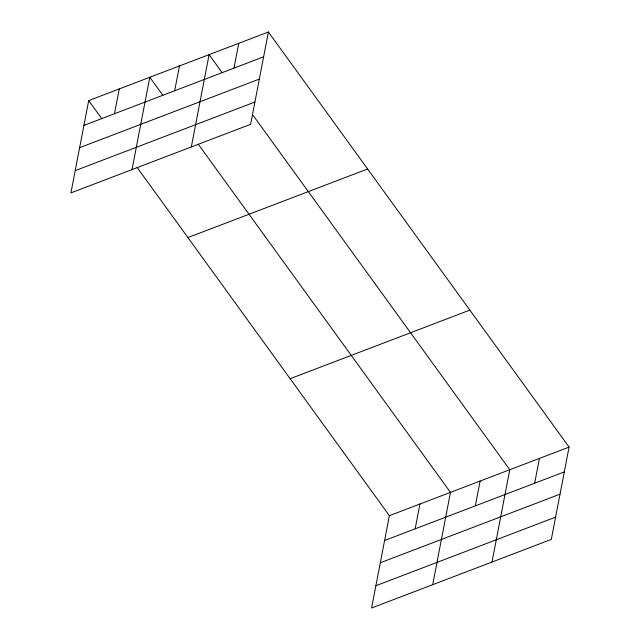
<?xml version="1.0" encoding="UTF-8"?>
<svg xmlns="http://www.w3.org/2000/svg" width="640" height="640" viewBox="0 0 640 640"><rect width="100%" height="100%" fill="white"/><g stroke="black" fill="none" stroke-linecap="round" stroke-linejoin="round"><path stroke-width="0.96" d="M88.696 100.592L70.92 192.904L250.624 124.312L268.4 32L88.696 100.592L101.808 118.696M114.464 113.744L119.248 88.928M132.016 169.584L149.792 77.272L162.912 95.376M174.672 90.768L179.448 65.952M191.32 146.952L209.096 54.632L222.216 72.744M233.968 68.128L238.752 43.32M137.168 167.504L389.376 515.688L371.6 608L551.304 539.408L569.08 447.096L268.4 32M415.144 528.84L419.928 504.024M432.696 584.68L450.472 492.368L198.264 144.184M475.352 505.856L480.128 481.048M492 562.048L509.776 469.728L252.44 114.464M534.648 483.224L539.432 458.408M83.92 125.4L263.624 56.816M79.624 147.68L259.336 79.088M75.208 170.632L254.912 102.04M187.92 237.568L367.624 168.984M290.152 378.704L469.856 310.112M389.376 515.688L569.08 447.096M384.6 540.496L564.304 471.904M380.304 562.776L560.016 494.184M375.888 585.728L555.592 517.136"/></g></svg>
